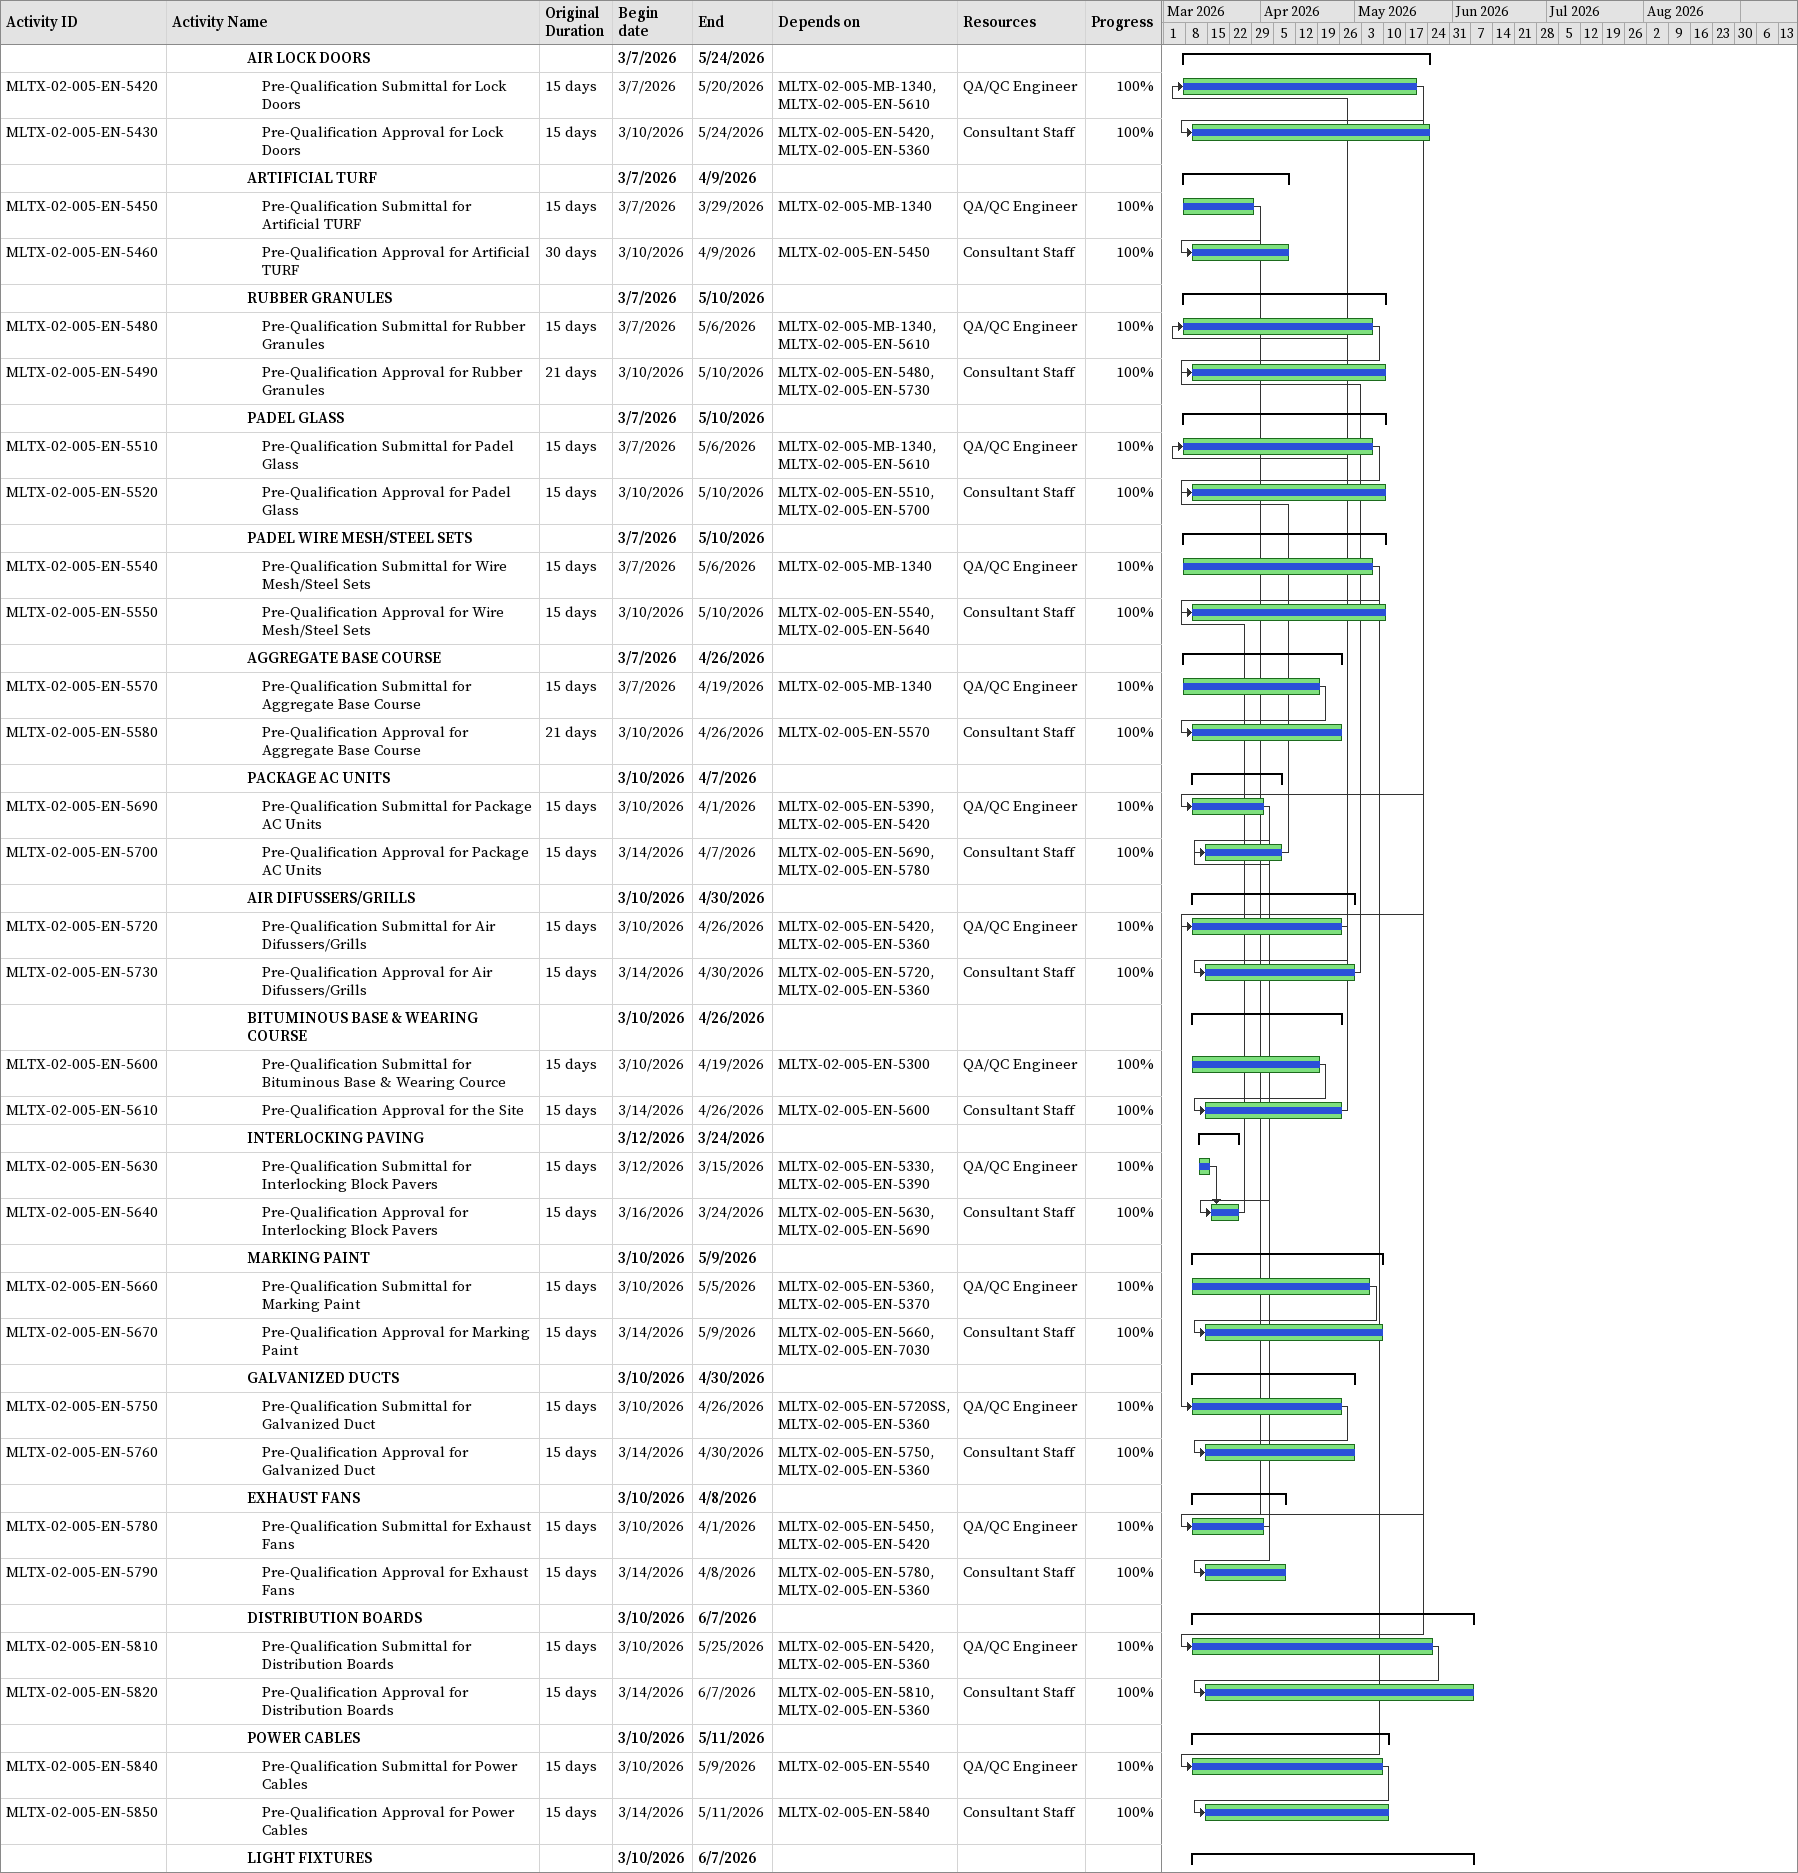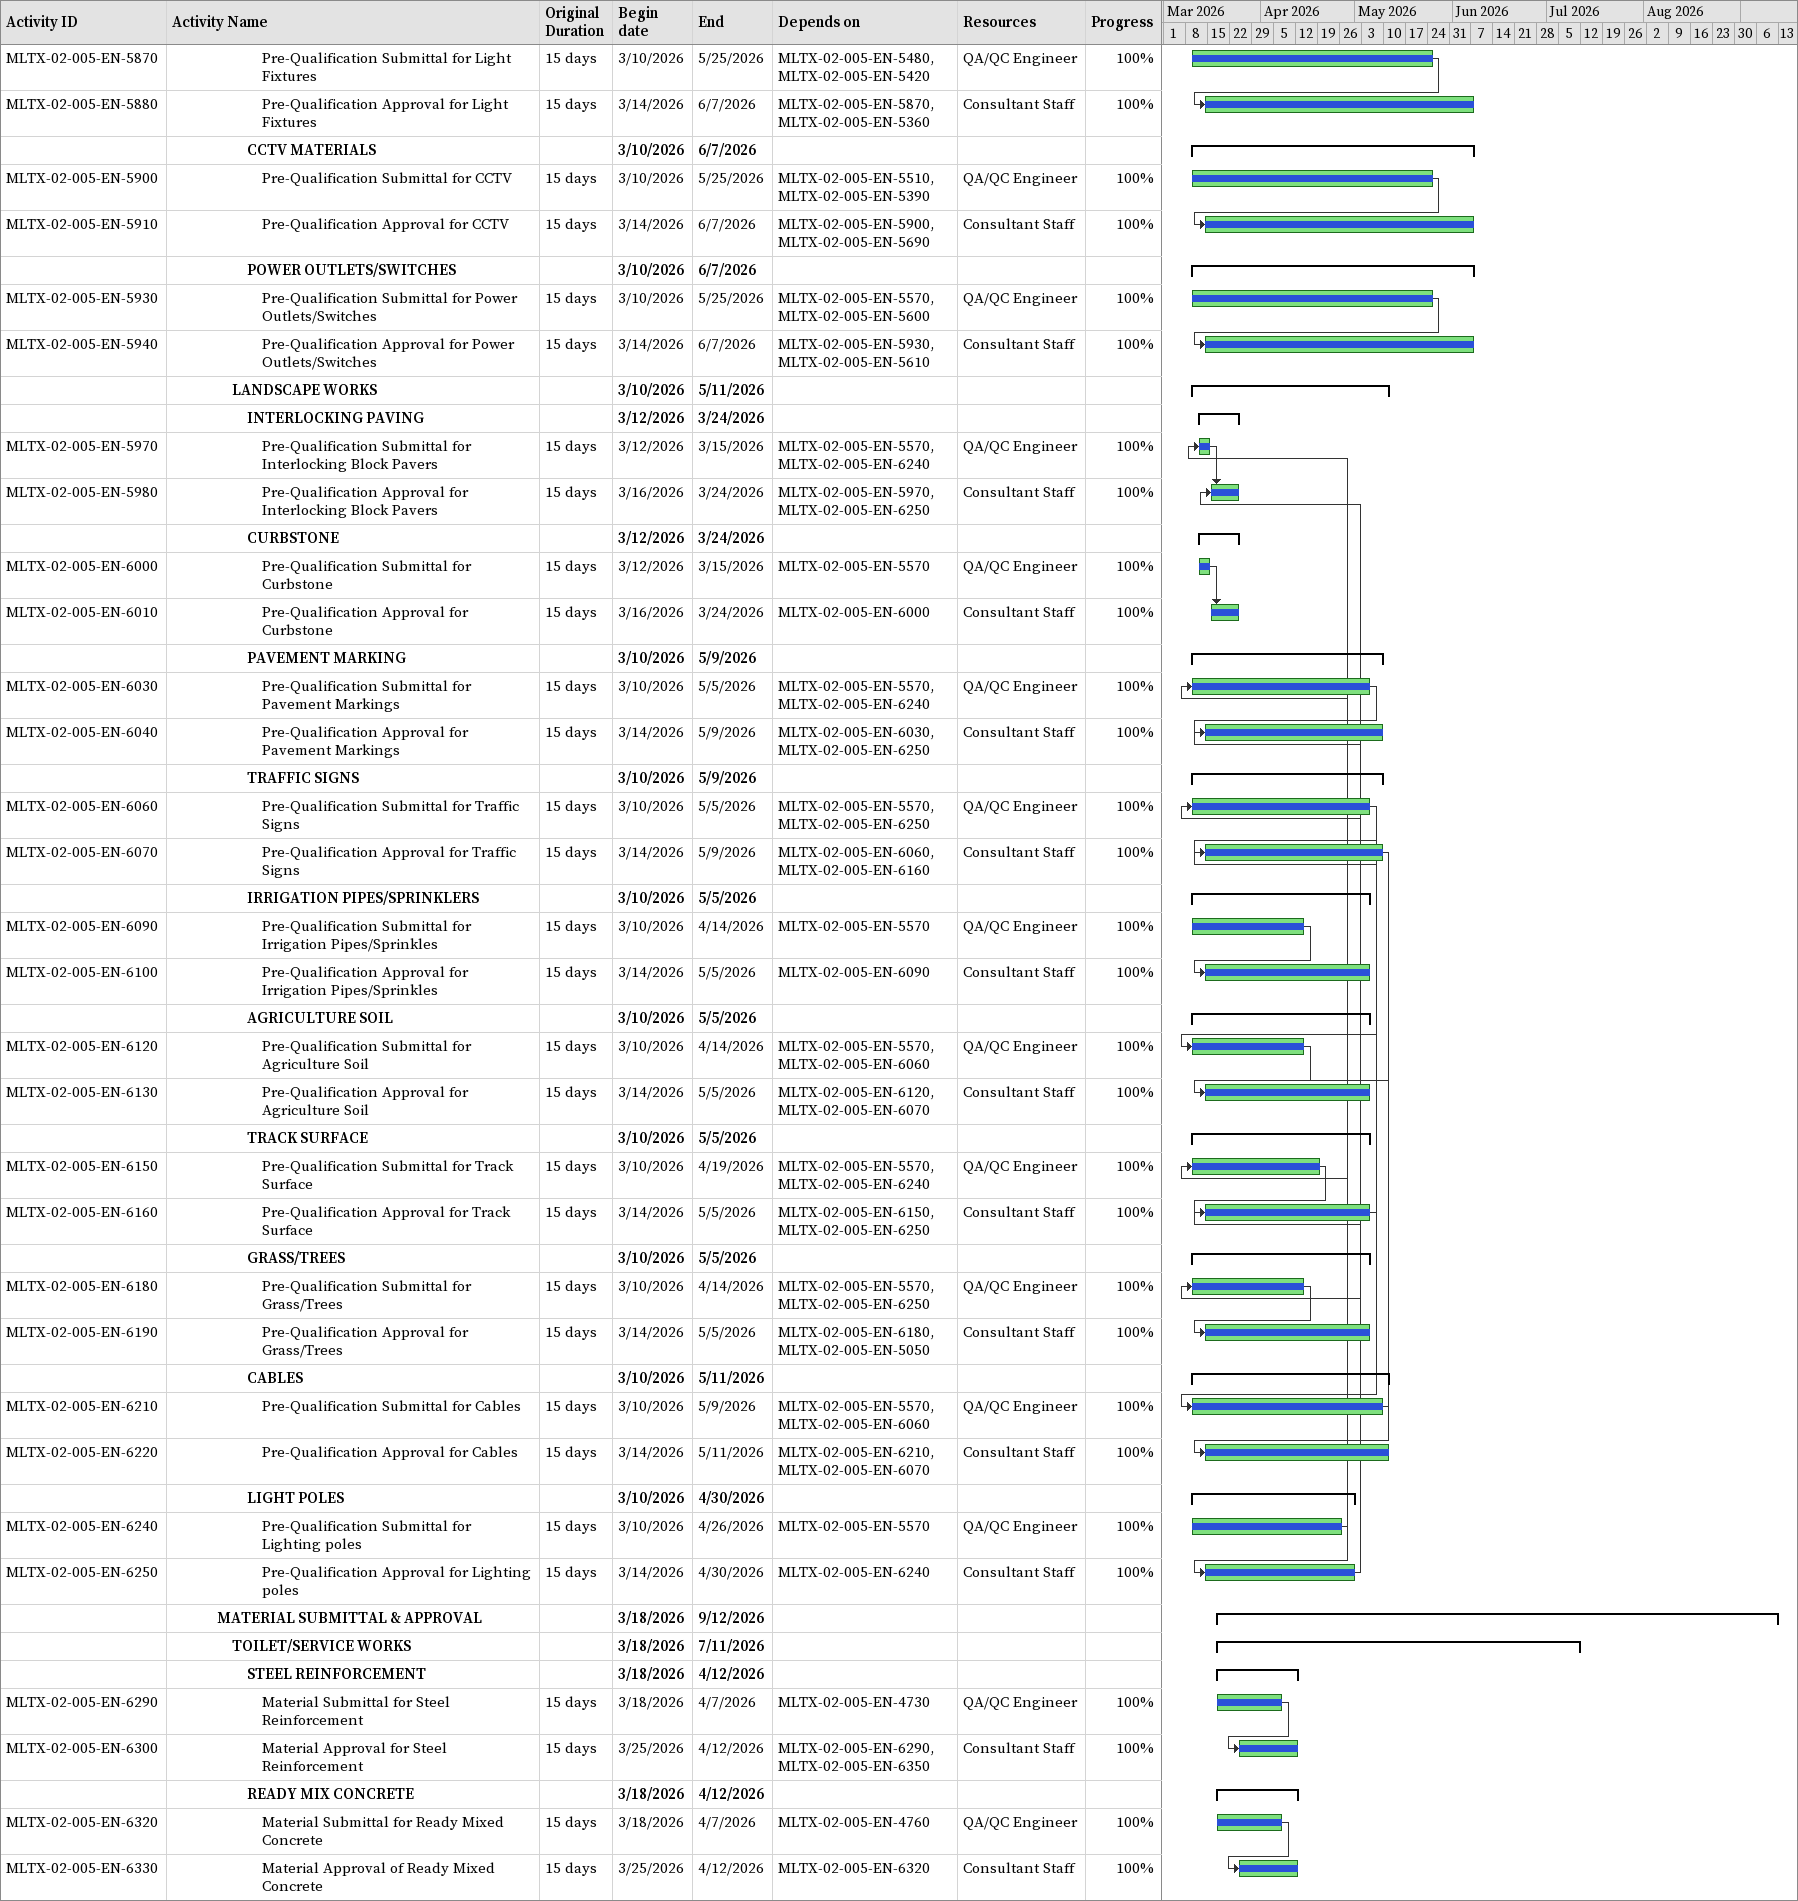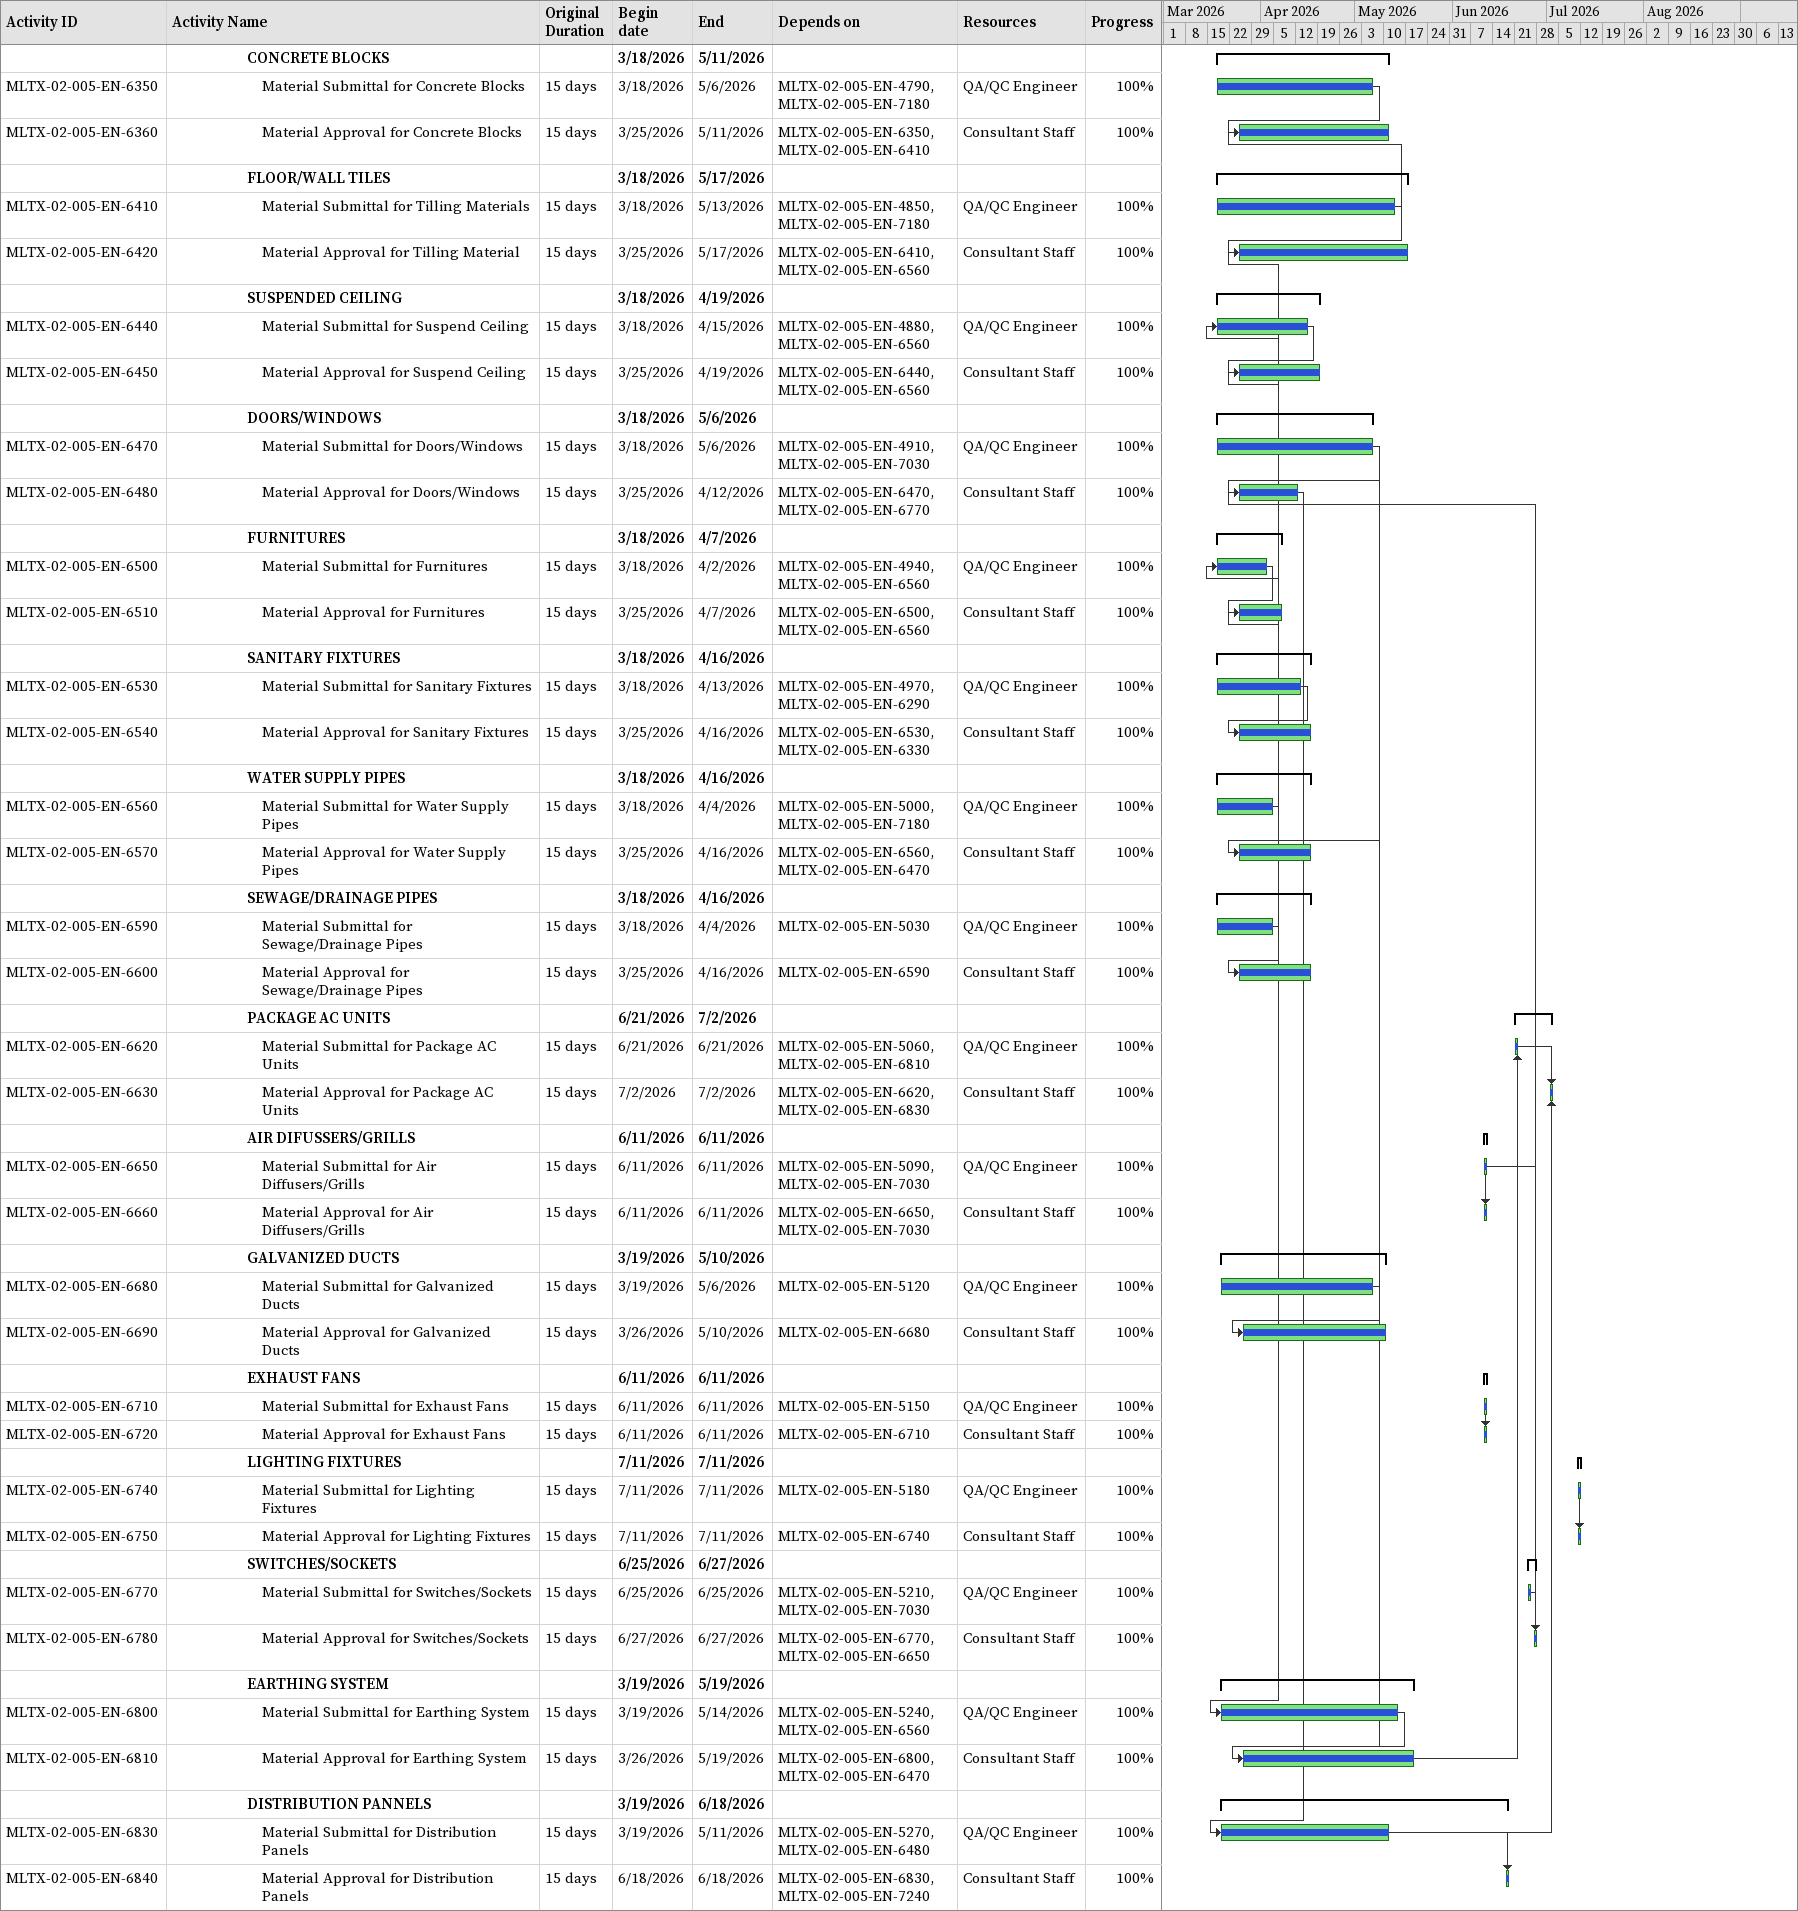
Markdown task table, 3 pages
| ID | Level | Task | Original duration | Start | Finish | Predecessors | Resources | % complete |
|---|---|---|---|---|---|---|---|---|
|  | 6 | **AIR LOCK DOORS** |  | 2026-03-07 | 2026-05-24 |  |  |  |
| MLTX-02-005-EN-5420 | 7 | Pre-Qualification Submittal for Lock Doors | 15d | 2026-03-07 | 2026-05-20 | MLTX-02-005-MB-1340, MLTX-02-005-EN-5610 | QA/QC Engineer | 100 |
| MLTX-02-005-EN-5430 | 7 | Pre-Qualification Approval for Lock Doors | 15d | 2026-03-10 | 2026-05-24 | MLTX-02-005-EN-5420, MLTX-02-005-EN-5360 | Consultant Staff | 100 |
|  | 6 | **ARTIFICIAL TURF** |  | 2026-03-07 | 2026-04-09 |  |  |  |
| MLTX-02-005-EN-5450 | 7 | Pre-Qualification Submittal for Artificial TURF | 15d | 2026-03-07 | 2026-03-29 | MLTX-02-005-MB-1340 | QA/QC Engineer | 100 |
| MLTX-02-005-EN-5460 | 7 | Pre-Qualification Approval for Artificial TURF | 30d | 2026-03-10 | 2026-04-09 | MLTX-02-005-EN-5450 | Consultant Staff | 100 |
|  | 6 | **RUBBER GRANULES** |  | 2026-03-07 | 2026-05-10 |  |  |  |
| MLTX-02-005-EN-5480 | 7 | Pre-Qualification Submittal for Rubber Granules | 15d | 2026-03-07 | 2026-05-06 | MLTX-02-005-MB-1340, MLTX-02-005-EN-5610 | QA/QC Engineer | 100 |
| MLTX-02-005-EN-5490 | 7 | Pre-Qualification Approval for Rubber Granules | 21d | 2026-03-10 | 2026-05-10 | MLTX-02-005-EN-5480, MLTX-02-005-EN-5730 | Consultant Staff | 100 |
|  | 6 | **PADEL GLASS** |  | 2026-03-07 | 2026-05-10 |  |  |  |
| MLTX-02-005-EN-5510 | 7 | Pre-Qualification Submittal for Padel Glass | 15d | 2026-03-07 | 2026-05-06 | MLTX-02-005-MB-1340, MLTX-02-005-EN-5610 | QA/QC Engineer | 100 |
| MLTX-02-005-EN-5520 | 7 | Pre-Qualification Approval for Padel Glass | 15d | 2026-03-10 | 2026-05-10 | MLTX-02-005-EN-5510, MLTX-02-005-EN-5700 | Consultant Staff | 100 |
|  | 6 | **PADEL WIRE MESH/STEEL SETS** |  | 2026-03-07 | 2026-05-10 |  |  |  |
| MLTX-02-005-EN-5540 | 7 | Pre-Qualification Submittal for Wire Mesh/Steel Sets | 15d | 2026-03-07 | 2026-05-06 | MLTX-02-005-MB-1340 | QA/QC Engineer | 100 |
| MLTX-02-005-EN-5550 | 7 | Pre-Qualification Approval for Wire Mesh/Steel Sets | 15d | 2026-03-10 | 2026-05-10 | MLTX-02-005-EN-5540, MLTX-02-005-EN-5640 | Consultant Staff | 100 |
|  | 6 | **AGGREGATE BASE COURSE** |  | 2026-03-07 | 2026-04-26 |  |  |  |
| MLTX-02-005-EN-5570 | 7 | Pre-Qualification Submittal for Aggregate Base Course | 15d | 2026-03-07 | 2026-04-19 | MLTX-02-005-MB-1340 | QA/QC Engineer | 100 |
| MLTX-02-005-EN-5580 | 7 | Pre-Qualification Approval for Aggregate Base Course | 21d | 2026-03-10 | 2026-04-26 | MLTX-02-005-EN-5570 | Consultant Staff | 100 |
|  | 6 | **PACKAGE AC UNITS** |  | 2026-03-10 | 2026-04-07 |  |  |  |
| MLTX-02-005-EN-5690 | 7 | Pre-Qualification Submittal for Package AC Units | 15d | 2026-03-10 | 2026-04-01 | MLTX-02-005-EN-5390, MLTX-02-005-EN-5420 | QA/QC Engineer | 100 |
| MLTX-02-005-EN-5700 | 7 | Pre-Qualification Approval for Package AC Units | 15d | 2026-03-14 | 2026-04-07 | MLTX-02-005-EN-5690, MLTX-02-005-EN-5780 | Consultant Staff | 100 |
|  | 6 | **AIR DIFUSSERS/GRILLS** |  | 2026-03-10 | 2026-04-30 |  |  |  |
| MLTX-02-005-EN-5720 | 7 | Pre-Qualification Submittal for Air Difussers/Grills | 15d | 2026-03-10 | 2026-04-26 | MLTX-02-005-EN-5420, MLTX-02-005-EN-5360 | QA/QC Engineer | 100 |
| MLTX-02-005-EN-5730 | 7 | Pre-Qualification Approval for Air Difussers/Grills | 15d | 2026-03-14 | 2026-04-30 | MLTX-02-005-EN-5720, MLTX-02-005-EN-5360 | Consultant Staff | 100 |
|  | 6 | **BITUMINOUS BASE & WEARING COURSE** |  | 2026-03-10 | 2026-04-26 |  |  |  |
| MLTX-02-005-EN-5600 | 7 | Pre-Qualification Submittal for Bituminous Base & Wearing Cource | 15d | 2026-03-10 | 2026-04-19 | MLTX-02-005-EN-5300 | QA/QC Engineer | 100 |
| MLTX-02-005-EN-5610 | 7 | Pre-Qualification Approval for the Site | 15d | 2026-03-14 | 2026-04-26 | MLTX-02-005-EN-5600 | Consultant Staff | 100 |
|  | 6 | **INTERLOCKING PAVING** |  | 2026-03-12 | 2026-03-24 |  |  |  |
| MLTX-02-005-EN-5630 | 7 | Pre-Qualification Submittal for Interlocking Block Pavers | 15d | 2026-03-12 | 2026-03-15 | MLTX-02-005-EN-5330, MLTX-02-005-EN-5390 | QA/QC Engineer | 100 |
| MLTX-02-005-EN-5640 | 7 | Pre-Qualification Approval for Interlocking Block Pavers | 15d | 2026-03-16 | 2026-03-24 | MLTX-02-005-EN-5630, MLTX-02-005-EN-5690 | Consultant Staff | 100 |
|  | 6 | **MARKING PAINT** |  | 2026-03-10 | 2026-05-09 |  |  |  |
| MLTX-02-005-EN-5660 | 7 | Pre-Qualification Submittal for Marking Paint | 15d | 2026-03-10 | 2026-05-05 | MLTX-02-005-EN-5360, MLTX-02-005-EN-5370 | QA/QC Engineer | 100 |
| MLTX-02-005-EN-5670 | 7 | Pre-Qualification Approval for Marking Paint | 15d | 2026-03-14 | 2026-05-09 | MLTX-02-005-EN-5660, MLTX-02-005-EN-7030 | Consultant Staff | 100 |
|  | 6 | **GALVANIZED DUCTS** |  | 2026-03-10 | 2026-04-30 |  |  |  |
| MLTX-02-005-EN-5750 | 7 | Pre-Qualification Submittal for Galvanized Duct | 15d | 2026-03-10 | 2026-04-26 | MLTX-02-005-EN-5720SS, MLTX-02-005-EN-5360 | QA/QC Engineer | 100 |
| MLTX-02-005-EN-5760 | 7 | Pre-Qualification Approval for Galvanized Duct | 15d | 2026-03-14 | 2026-04-30 | MLTX-02-005-EN-5750, MLTX-02-005-EN-5360 | Consultant Staff | 100 |
|  | 6 | **EXHAUST FANS** |  | 2026-03-10 | 2026-04-08 |  |  |  |
| MLTX-02-005-EN-5780 | 7 | Pre-Qualification Submittal for Exhaust Fans | 15d | 2026-03-10 | 2026-04-01 | MLTX-02-005-EN-5450, MLTX-02-005-EN-5420 | QA/QC Engineer | 100 |
| MLTX-02-005-EN-5790 | 7 | Pre-Qualification Approval for Exhaust Fans | 15d | 2026-03-14 | 2026-04-08 | MLTX-02-005-EN-5780, MLTX-02-005-EN-5360 | Consultant Staff | 100 |
|  | 6 | **DISTRIBUTION BOARDS** |  | 2026-03-10 | 2026-06-07 |  |  |  |
| MLTX-02-005-EN-5810 | 7 | Pre-Qualification Submittal for Distribution Boards | 15d | 2026-03-10 | 2026-05-25 | MLTX-02-005-EN-5420, MLTX-02-005-EN-5360 | QA/QC Engineer | 100 |
| MLTX-02-005-EN-5820 | 7 | Pre-Qualification Approval for Distribution Boards | 15d | 2026-03-14 | 2026-06-07 | MLTX-02-005-EN-5810, MLTX-02-005-EN-5360 | Consultant Staff | 100 |
|  | 6 | **POWER CABLES** |  | 2026-03-10 | 2026-05-11 |  |  |  |
| MLTX-02-005-EN-5840 | 7 | Pre-Qualification Submittal for Power Cables | 15d | 2026-03-10 | 2026-05-09 | MLTX-02-005-EN-5540 | QA/QC Engineer | 100 |
| MLTX-02-005-EN-5850 | 7 | Pre-Qualification Approval for Power Cables | 15d | 2026-03-14 | 2026-05-11 | MLTX-02-005-EN-5840 | Consultant Staff | 100 |
|  | 6 | **LIGHT FIXTURES** |  | 2026-03-10 | 2026-06-07 |  |  |  |
| MLTX-02-005-EN-5870 | 7 | Pre-Qualification Submittal for Light Fixtures | 15d | 2026-03-10 | 2026-05-25 | MLTX-02-005-EN-5480, MLTX-02-005-EN-5420 | QA/QC Engineer | 100 |
| MLTX-02-005-EN-5880 | 7 | Pre-Qualification Approval for Light Fixtures | 15d | 2026-03-14 | 2026-06-07 | MLTX-02-005-EN-5870, MLTX-02-005-EN-5360 | Consultant Staff | 100 |
|  | 6 | **CCTV MATERIALS** |  | 2026-03-10 | 2026-06-07 |  |  |  |
| MLTX-02-005-EN-5900 | 7 | Pre-Qualification Submittal for CCTV | 15d | 2026-03-10 | 2026-05-25 | MLTX-02-005-EN-5510, MLTX-02-005-EN-5390 | QA/QC Engineer | 100 |
| MLTX-02-005-EN-5910 | 7 | Pre-Qualification Approval for CCTV | 15d | 2026-03-14 | 2026-06-07 | MLTX-02-005-EN-5900, MLTX-02-005-EN-5690 | Consultant Staff | 100 |
|  | 6 | **POWER OUTLETS/SWITCHES** |  | 2026-03-10 | 2026-06-07 |  |  |  |
| MLTX-02-005-EN-5930 | 7 | Pre-Qualification Submittal for Power Outlets/Switches | 15d | 2026-03-10 | 2026-05-25 | MLTX-02-005-EN-5570, MLTX-02-005-EN-5600 | QA/QC Engineer | 100 |
| MLTX-02-005-EN-5940 | 7 | Pre-Qualification Approval for Power Outlets/Switches | 15d | 2026-03-14 | 2026-06-07 | MLTX-02-005-EN-5930, MLTX-02-005-EN-5610 | Consultant Staff | 100 |
|  | 5 | **LANDSCAPE WORKS** |  | 2026-03-10 | 2026-05-11 |  |  |  |
|  | 6 | **INTERLOCKING PAVING** |  | 2026-03-12 | 2026-03-24 |  |  |  |
| MLTX-02-005-EN-5970 | 7 | Pre-Qualification Submittal for Interlocking Block Pavers | 15d | 2026-03-12 | 2026-03-15 | MLTX-02-005-EN-5570, MLTX-02-005-EN-6240 | QA/QC Engineer | 100 |
| MLTX-02-005-EN-5980 | 7 | Pre-Qualification Approval for Interlocking Block Pavers | 15d | 2026-03-16 | 2026-03-24 | MLTX-02-005-EN-5970, MLTX-02-005-EN-6250 | Consultant Staff | 100 |
|  | 6 | **CURBSTONE** |  | 2026-03-12 | 2026-03-24 |  |  |  |
| MLTX-02-005-EN-6000 | 7 | Pre-Qualification Submittal for Curbstone | 15d | 2026-03-12 | 2026-03-15 | MLTX-02-005-EN-5570 | QA/QC Engineer | 100 |
| MLTX-02-005-EN-6010 | 7 | Pre-Qualification Approval for Curbstone | 15d | 2026-03-16 | 2026-03-24 | MLTX-02-005-EN-6000 | Consultant Staff | 100 |
|  | 6 | **PAVEMENT MARKING** |  | 2026-03-10 | 2026-05-09 |  |  |  |
| MLTX-02-005-EN-6030 | 7 | Pre-Qualification Submittal for Pavement Markings | 15d | 2026-03-10 | 2026-05-05 | MLTX-02-005-EN-5570, MLTX-02-005-EN-6240 | QA/QC Engineer | 100 |
| MLTX-02-005-EN-6040 | 7 | Pre-Qualification Approval for Pavement Markings | 15d | 2026-03-14 | 2026-05-09 | MLTX-02-005-EN-6030, MLTX-02-005-EN-6250 | Consultant Staff | 100 |
|  | 6 | **TRAFFIC SIGNS** |  | 2026-03-10 | 2026-05-09 |  |  |  |
| MLTX-02-005-EN-6060 | 7 | Pre-Qualification Submittal for Traffic Signs | 15d | 2026-03-10 | 2026-05-05 | MLTX-02-005-EN-5570, MLTX-02-005-EN-6250 | QA/QC Engineer | 100 |
| MLTX-02-005-EN-6070 | 7 | Pre-Qualification Approval for Traffic Signs | 15d | 2026-03-14 | 2026-05-09 | MLTX-02-005-EN-6060, MLTX-02-005-EN-6160 | Consultant Staff | 100 |
|  | 6 | **IRRIGATION PIPES/SPRINKLERS** |  | 2026-03-10 | 2026-05-05 |  |  |  |
| MLTX-02-005-EN-6090 | 7 | Pre-Qualification Submittal for Irrigation Pipes/Sprinkles | 15d | 2026-03-10 | 2026-04-14 | MLTX-02-005-EN-5570 | QA/QC Engineer | 100 |
| MLTX-02-005-EN-6100 | 7 | Pre-Qualification Approval for Irrigation Pipes/Sprinkles | 15d | 2026-03-14 | 2026-05-05 | MLTX-02-005-EN-6090 | Consultant Staff | 100 |
|  | 6 | **AGRICULTURE SOIL** |  | 2026-03-10 | 2026-05-05 |  |  |  |
| MLTX-02-005-EN-6120 | 7 | Pre-Qualification Submittal for Agriculture Soil | 15d | 2026-03-10 | 2026-04-14 | MLTX-02-005-EN-5570, MLTX-02-005-EN-6060 | QA/QC Engineer | 100 |
| MLTX-02-005-EN-6130 | 7 | Pre-Qualification Approval for Agriculture Soil | 15d | 2026-03-14 | 2026-05-05 | MLTX-02-005-EN-6120, MLTX-02-005-EN-6070 | Consultant Staff | 100 |
|  | 6 | **TRACK SURFACE** |  | 2026-03-10 | 2026-05-05 |  |  |  |
| MLTX-02-005-EN-6150 | 7 | Pre-Qualification Submittal for Track Surface | 15d | 2026-03-10 | 2026-04-19 | MLTX-02-005-EN-5570, MLTX-02-005-EN-6240 | QA/QC Engineer | 100 |
| MLTX-02-005-EN-6160 | 7 | Pre-Qualification Approval for Track Surface | 15d | 2026-03-14 | 2026-05-05 | MLTX-02-005-EN-6150, MLTX-02-005-EN-6250 | Consultant Staff | 100 |
|  | 6 | **GRASS/TREES** |  | 2026-03-10 | 2026-05-05 |  |  |  |
| MLTX-02-005-EN-6180 | 7 | Pre-Qualification Submittal for Grass/Trees | 15d | 2026-03-10 | 2026-04-14 | MLTX-02-005-EN-5570, MLTX-02-005-EN-6250 | QA/QC Engineer | 100 |
| MLTX-02-005-EN-6190 | 7 | Pre-Qualification Approval for Grass/Trees | 15d | 2026-03-14 | 2026-05-05 | MLTX-02-005-EN-6180, MLTX-02-005-EN-5050 | Consultant Staff | 100 |
|  | 6 | **CABLES** |  | 2026-03-10 | 2026-05-11 |  |  |  |
| MLTX-02-005-EN-6210 | 7 | Pre-Qualification Submittal for Cables | 15d | 2026-03-10 | 2026-05-09 | MLTX-02-005-EN-5570, MLTX-02-005-EN-6060 | QA/QC Engineer | 100 |
| MLTX-02-005-EN-6220 | 7 | Pre-Qualification Approval for Cables | 15d | 2026-03-14 | 2026-05-11 | MLTX-02-005-EN-6210, MLTX-02-005-EN-6070 | Consultant Staff | 100 |
|  | 6 | **LIGHT POLES** |  | 2026-03-10 | 2026-04-30 |  |  |  |
| MLTX-02-005-EN-6240 | 7 | Pre-Qualification Submittal for Lighting poles | 15d | 2026-03-10 | 2026-04-26 | MLTX-02-005-EN-5570 | QA/QC Engineer | 100 |
| MLTX-02-005-EN-6250 | 7 | Pre-Qualification Approval for Lighting poles | 15d | 2026-03-14 | 2026-04-30 | MLTX-02-005-EN-6240 | Consultant Staff | 100 |
|  | 4 | **MATERIAL SUBMITTAL & APPROVAL** |  | 2026-03-18 | 2026-09-12 |  |  |  |
|  | 5 | **TOILET/SERVICE WORKS** |  | 2026-03-18 | 2026-07-11 |  |  |  |
|  | 6 | **STEEL REINFORCEMENT** |  | 2026-03-18 | 2026-04-12 |  |  |  |
| MLTX-02-005-EN-6290 | 7 | Material Submittal for Steel Reinforcement | 15d | 2026-03-18 | 2026-04-07 | MLTX-02-005-EN-4730 | QA/QC Engineer | 100 |
| MLTX-02-005-EN-6300 | 7 | Material Approval for Steel Reinforcement | 15d | 2026-03-25 | 2026-04-12 | MLTX-02-005-EN-6290, MLTX-02-005-EN-6350 | Consultant Staff | 100 |
|  | 6 | **READY MIX CONCRETE** |  | 2026-03-18 | 2026-04-12 |  |  |  |
| MLTX-02-005-EN-6320 | 7 | Material Submittal for Ready Mixed Concrete | 15d | 2026-03-18 | 2026-04-07 | MLTX-02-005-EN-4760 | QA/QC Engineer | 100 |
| MLTX-02-005-EN-6330 | 7 | Material Approval of Ready Mixed Concrete | 15d | 2026-03-25 | 2026-04-12 | MLTX-02-005-EN-6320 | Consultant Staff | 100 |
|  | 6 | **CONCRETE BLOCKS** |  | 2026-03-18 | 2026-05-11 |  |  |  |
| MLTX-02-005-EN-6350 | 7 | Material Submittal for Concrete Blocks | 15d | 2026-03-18 | 2026-05-06 | MLTX-02-005-EN-4790, MLTX-02-005-EN-7180 | QA/QC Engineer | 100 |
| MLTX-02-005-EN-6360 | 7 | Material Approval for Concrete Blocks | 15d | 2026-03-25 | 2026-05-11 | MLTX-02-005-EN-6350, MLTX-02-005-EN-6410 | Consultant Staff | 100 |
|  | 6 | **FLOOR/WALL TILES** |  | 2026-03-18 | 2026-05-17 |  |  |  |
| MLTX-02-005-EN-6410 | 7 | Material Submittal for Tilling Materials | 15d | 2026-03-18 | 2026-05-13 | MLTX-02-005-EN-4850, MLTX-02-005-EN-7180 | QA/QC Engineer | 100 |
| MLTX-02-005-EN-6420 | 7 | Material Approval for Tilling Material | 15d | 2026-03-25 | 2026-05-17 | MLTX-02-005-EN-6410, MLTX-02-005-EN-6560 | Consultant Staff | 100 |
|  | 6 | **SUSPENDED CEILING** |  | 2026-03-18 | 2026-04-19 |  |  |  |
| MLTX-02-005-EN-6440 | 7 | Material Submittal for Suspend Ceiling | 15d | 2026-03-18 | 2026-04-15 | MLTX-02-005-EN-4880, MLTX-02-005-EN-6560 | QA/QC Engineer | 100 |
| MLTX-02-005-EN-6450 | 7 | Material Approval for Suspend Ceiling | 15d | 2026-03-25 | 2026-04-19 | MLTX-02-005-EN-6440, MLTX-02-005-EN-6560 | Consultant Staff | 100 |
|  | 6 | **DOORS/WINDOWS** |  | 2026-03-18 | 2026-05-06 |  |  |  |
| MLTX-02-005-EN-6470 | 7 | Material Submittal for Doors/Windows | 15d | 2026-03-18 | 2026-05-06 | MLTX-02-005-EN-4910, MLTX-02-005-EN-7030 | QA/QC Engineer | 100 |
| MLTX-02-005-EN-6480 | 7 | Material Approval for Doors/Windows | 15d | 2026-03-25 | 2026-04-12 | MLTX-02-005-EN-6470, MLTX-02-005-EN-6770 | Consultant Staff | 100 |
|  | 6 | **FURNITURES** |  | 2026-03-18 | 2026-04-07 |  |  |  |
| MLTX-02-005-EN-6500 | 7 | Material Submittal for Furnitures | 15d | 2026-03-18 | 2026-04-02 | MLTX-02-005-EN-4940, MLTX-02-005-EN-6560 | QA/QC Engineer | 100 |
| MLTX-02-005-EN-6510 | 7 | Material Approval for Furnitures | 15d | 2026-03-25 | 2026-04-07 | MLTX-02-005-EN-6500, MLTX-02-005-EN-6560 | Consultant Staff | 100 |
|  | 6 | **SANITARY FIXTURES** |  | 2026-03-18 | 2026-04-16 |  |  |  |
| MLTX-02-005-EN-6530 | 7 | Material Submittal for Sanitary Fixtures | 15d | 2026-03-18 | 2026-04-13 | MLTX-02-005-EN-4970, MLTX-02-005-EN-6290 | QA/QC Engineer | 100 |
| MLTX-02-005-EN-6540 | 7 | Material Approval for Sanitary Fixtures | 15d | 2026-03-25 | 2026-04-16 | MLTX-02-005-EN-6530, MLTX-02-005-EN-6330 | Consultant Staff | 100 |
|  | 6 | **WATER SUPPLY PIPES** |  | 2026-03-18 | 2026-04-16 |  |  |  |
| MLTX-02-005-EN-6560 | 7 | Material Submittal for Water Supply Pipes | 15d | 2026-03-18 | 2026-04-04 | MLTX-02-005-EN-5000, MLTX-02-005-EN-7180 | QA/QC Engineer | 100 |
| MLTX-02-005-EN-6570 | 7 | Material Approval for Water Supply Pipes | 15d | 2026-03-25 | 2026-04-16 | MLTX-02-005-EN-6560, MLTX-02-005-EN-6470 | Consultant Staff | 100 |
|  | 6 | **SEWAGE/DRAINAGE PIPES** |  | 2026-03-18 | 2026-04-16 |  |  |  |
| MLTX-02-005-EN-6590 | 7 | Material Submittal for Sewage/Drainage Pipes | 15d | 2026-03-18 | 2026-04-04 | MLTX-02-005-EN-5030 | QA/QC Engineer | 100 |
| MLTX-02-005-EN-6600 | 7 | Material Approval for Sewage/Drainage Pipes | 15d | 2026-03-25 | 2026-04-16 | MLTX-02-005-EN-6590 | Consultant Staff | 100 |
|  | 6 | **PACKAGE AC UNITS** |  | 2026-06-21 | 2026-07-02 |  |  |  |
| MLTX-02-005-EN-6620 | 7 | Material Submittal for Package AC Units | 15d | 2026-06-21 | 2026-06-21 | MLTX-02-005-EN-5060, MLTX-02-005-EN-6810 | QA/QC Engineer | 100 |
| MLTX-02-005-EN-6630 | 7 | Material Approval for Package AC Units | 15d | 2026-07-02 | 2026-07-02 | MLTX-02-005-EN-6620, MLTX-02-005-EN-6830 | Consultant Staff | 100 |
|  | 6 | **AIR DIFUSSERS/GRILLS** |  | 2026-06-11 | 2026-06-11 |  |  |  |
| MLTX-02-005-EN-6650 | 7 | Material Submittal for Air Diffusers/Grills | 15d | 2026-06-11 | 2026-06-11 | MLTX-02-005-EN-5090, MLTX-02-005-EN-7030 | QA/QC Engineer | 100 |
| MLTX-02-005-EN-6660 | 7 | Material Approval for Air Diffusers/Grills | 15d | 2026-06-11 | 2026-06-11 | MLTX-02-005-EN-6650, MLTX-02-005-EN-7030 | Consultant Staff | 100 |
|  | 6 | **GALVANIZED DUCTS** |  | 2026-03-19 | 2026-05-10 |  |  |  |
| MLTX-02-005-EN-6680 | 7 | Material Submittal for Galvanized Ducts | 15d | 2026-03-19 | 2026-05-06 | MLTX-02-005-EN-5120 | QA/QC Engineer | 100 |
| MLTX-02-005-EN-6690 | 7 | Material Approval for Galvanized Ducts | 15d | 2026-03-26 | 2026-05-10 | MLTX-02-005-EN-6680 | Consultant Staff | 100 |
|  | 6 | **EXHAUST FANS** |  | 2026-06-11 | 2026-06-11 |  |  |  |
| MLTX-02-005-EN-6710 | 7 | Material Submittal for Exhaust Fans | 15d | 2026-06-11 | 2026-06-11 | MLTX-02-005-EN-5150 | QA/QC Engineer | 100 |
| MLTX-02-005-EN-6720 | 7 | Material Approval for Exhaust Fans | 15d | 2026-06-11 | 2026-06-11 | MLTX-02-005-EN-6710 | Consultant Staff | 100 |
|  | 6 | **LIGHTING FIXTURES** |  | 2026-07-11 | 2026-07-11 |  |  |  |
| MLTX-02-005-EN-6740 | 7 | Material Submittal for Lighting Fixtures | 15d | 2026-07-11 | 2026-07-11 | MLTX-02-005-EN-5180 | QA/QC Engineer | 100 |
| MLTX-02-005-EN-6750 | 7 | Material Approval for Lighting Fixtures | 15d | 2026-07-11 | 2026-07-11 | MLTX-02-005-EN-6740 | Consultant Staff | 100 |
|  | 6 | **SWITCHES/SOCKETS** |  | 2026-06-25 | 2026-06-27 |  |  |  |
| MLTX-02-005-EN-6770 | 7 | Material Submittal for Switches/Sockets | 15d | 2026-06-25 | 2026-06-25 | MLTX-02-005-EN-5210, MLTX-02-005-EN-7030 | QA/QC Engineer | 100 |
| MLTX-02-005-EN-6780 | 7 | Material Approval for Switches/Sockets | 15d | 2026-06-27 | 2026-06-27 | MLTX-02-005-EN-6770, MLTX-02-005-EN-6650 | Consultant Staff | 100 |
|  | 6 | **EARTHING SYSTEM** |  | 2026-03-19 | 2026-05-19 |  |  |  |
| MLTX-02-005-EN-6800 | 7 | Material Submittal for Earthing System | 15d | 2026-03-19 | 2026-05-14 | MLTX-02-005-EN-5240, MLTX-02-005-EN-6560 | QA/QC Engineer | 100 |
| MLTX-02-005-EN-6810 | 7 | Material Approval for Earthing System | 15d | 2026-03-26 | 2026-05-19 | MLTX-02-005-EN-6800, MLTX-02-005-EN-6470 | Consultant Staff | 100 |
|  | 6 | **DISTRIBUTION PANNELS** |  | 2026-03-19 | 2026-06-18 |  |  |  |
| MLTX-02-005-EN-6830 | 7 | Material Submittal for Distribution Panels | 15d | 2026-03-19 | 2026-05-11 | MLTX-02-005-EN-5270, MLTX-02-005-EN-6480 | QA/QC Engineer | 100 |
| MLTX-02-005-EN-6840 | 7 | Material Approval for Distribution Panels | 15d | 2026-06-18 | 2026-06-18 | MLTX-02-005-EN-6830, MLTX-02-005-EN-7240 | Consultant Staff | 100 |
